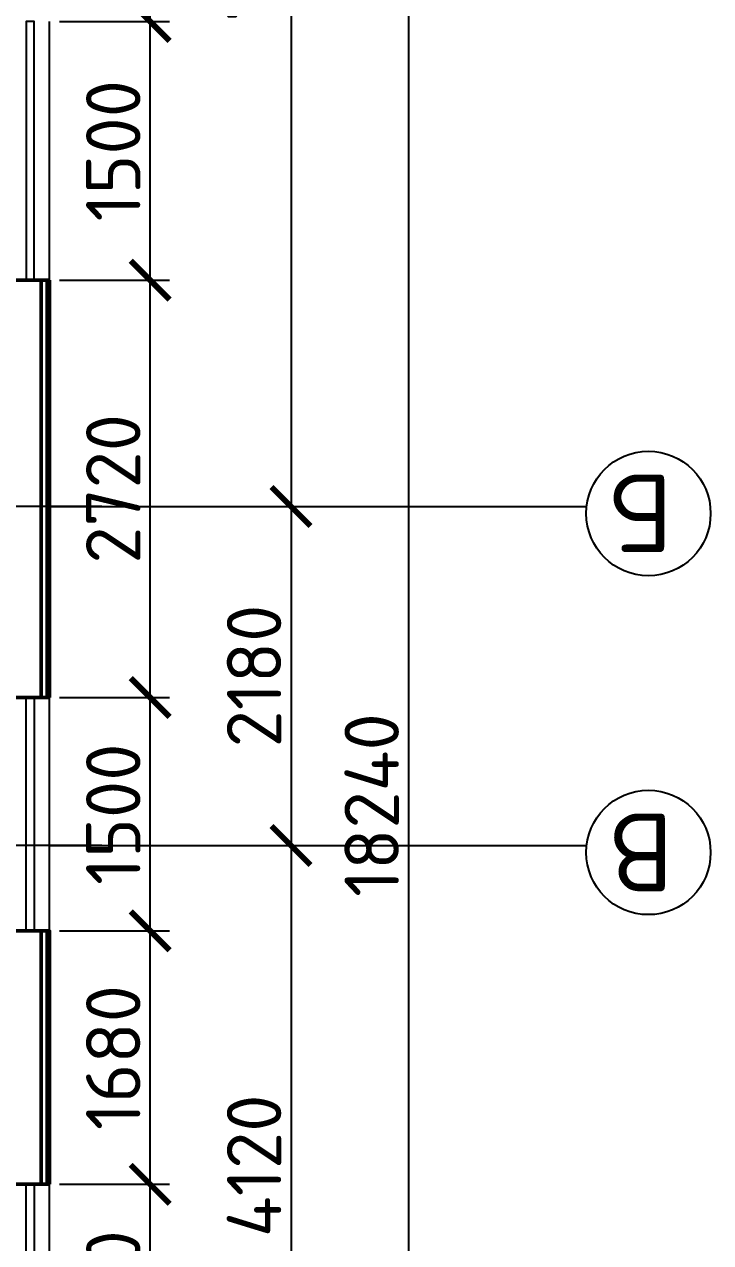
# Model space of a CAD drawing. Header units: millimetres. Extents: x -121275 to -95372, y 16759 to 40426.
# Drawn here: x -120504.1 to -120460, y 38689.5 to 38767.9 of the extents above; entities that cross this region are included whole.
import ezdxf

# ---------------------------------------------------------------- set-up
doc = ezdxf.new("R2010")
doc.units = ezdxf.units.MM
doc.header["$LTSCALE"] = 0.5
doc.linetypes.add('ACAD_ISO04W100', pattern=[30, 24, -3, 0, -3])
doc.layers.add('оси', color=7, linetype='ACAD_ISO04W100')
doc.layers.add('размеры', color=7, linetype='Continuous')
doc.layers.add('ТОЛСТЫЕ3', color=7, linetype='Continuous', lineweight=50)
doc.layers.add('ТОНКИЕе', color=7, linetype='Continuous', lineweight=25)
doc.styles.add('Наклонный', font='isocpeur.ttf', dxfattribs={"height": 3.5})
doc.dimstyles.new('СТРОИТЕЛЬНЫЙ', dxfattribs={"dimtxt": 3.5, "dimasz": 2.5, "dimexe": 1.25, "dimexo": 0.625, "dimtad": 1, "dimdec": 0, "dimlfac": 100, "dimdsep": 46, "dimtxsty": 'Наклонный', "dimblk1": 'ARCHTICK', "dimblk2": 'ARCHTICK', "dimsah": 1, "dimcen": 0, "dimdle": 1.25, "dimadec": 0, "dimazin": 0, "dimtfac": 0.75, "dimtdec": 0, "dimtmove": 0, "dimatfit": 3, "dimldrblk": 'ARCHTICK', "dimfxl": 1, "dimtolj": 1, "dimtzin": 0, "dimarcsym": 0})

# ---------------------------------------------------------------- blocks, each defined once
blk = doc.blocks.new('_ArchTick')
at = {"color": 0, "linetype": 'ByBlock', "const_width": 0.15}
blk.add_lwpolyline([(-0.5, -0.5), (0.5, 0.5)], dxfattribs=at)
blk = doc.blocks.new('*D1075')
at = {"layer": 'Defpoints', "color": 0, "transparency": 16777216}
for p in [(-120503.19, 38808.857), (-120503.19, 38736.857), (-120486.984, 38736.857)]:
    blk.add_point(p, dxfattribs=at)
at = {"layer": 'размеры', "color": 0, "lineweight": -2, "transparency": 16777216}
for p, q in [((-120486.984, 38810.107), (-120486.984, 38735.607)), ((-120502.565, 38808.857), (-120485.734, 38808.857)), ((-120502.565, 38736.857), (-120485.734, 38736.857))]:
    blk.add_line(p, q, dxfattribs=at)
at = {"layer": 'размеры', "color": 0, "lineweight": -2, "transparency": 16777216, "xscale": 2.5, "yscale": 2.5, "zscale": 2.5}
for p, rotation in [((-120486.984, 38808.857), 90), ((-120486.984, 38736.857), 270)]:
    blk.add_blockref('_ArchTick', p, dxfattribs=dict(at, rotation=rotation))
at = {"layer": 'размеры', "color": 0, "transparency": 16777216, "insert": (-120489.359, 38772.857), "char_height": 3.5, "attachment_point": 5, "rotation": 90, "style": 'Наклонный'}
blk.add_mtext('\\A1;7200', dxfattribs=at)
blk = doc.blocks.new('*D1076')
at = {"layer": 'Defpoints', "color": 0, "transparency": 16777216}
for p in [(-120503.19, 38736.857), (-120503.19, 38715.057), (-120486.984, 38715.057)]:
    blk.add_point(p, dxfattribs=at)
at = {"layer": 'размеры', "color": 0, "lineweight": -2, "transparency": 16777216}
for p, q in [((-120486.984, 38738.107), (-120486.984, 38713.807)), ((-120502.565, 38736.857), (-120485.734, 38736.857)), ((-120502.565, 38715.057), (-120485.734, 38715.057))]:
    blk.add_line(p, q, dxfattribs=at)
at = {"layer": 'размеры', "color": 0, "lineweight": -2, "transparency": 16777216, "xscale": 2.5, "yscale": 2.5, "zscale": 2.5}
for p, rotation in [((-120486.984, 38736.857), 90), ((-120486.984, 38715.057), 270)]:
    blk.add_blockref('_ArchTick', p, dxfattribs=dict(at, rotation=rotation))
at = {"layer": 'размеры', "color": 0, "transparency": 16777216, "insert": (-120489.359, 38725.957), "char_height": 3.5, "attachment_point": 5, "rotation": 90, "style": 'Наклонный'}
blk.add_mtext('\\A1;2180', dxfattribs=at)
blk = doc.blocks.new('*D1077')
at = {"layer": 'Defpoints', "color": 0, "transparency": 16777216}
for p in [(-120503.19, 38715.057), (-120503.19, 38673.857), (-120486.984, 38673.857)]:
    blk.add_point(p, dxfattribs=at)
at = {"layer": 'размеры', "color": 0, "lineweight": -2, "transparency": 16777216}
for p, q in [((-120486.984, 38716.307), (-120486.984, 38672.607)), ((-120502.565, 38715.057), (-120485.734, 38715.057)), ((-120502.565, 38673.857), (-120485.734, 38673.857))]:
    blk.add_line(p, q, dxfattribs=at)
at = {"layer": 'размеры', "color": 0, "lineweight": -2, "transparency": 16777216, "xscale": 2.5, "yscale": 2.5, "zscale": 2.5}
for p, rotation in [((-120486.984, 38715.057), 90), ((-120486.984, 38673.857), 270)]:
    blk.add_blockref('_ArchTick', p, dxfattribs=dict(at, rotation=rotation))
at = {"layer": 'размеры', "color": 0, "transparency": 16777216, "insert": (-120489.359, 38694.457), "char_height": 3.5, "attachment_point": 5, "rotation": 90, "style": 'Наклонный'}
blk.add_mtext('\\A1;4120', dxfattribs=at)
blk = doc.blocks.new('*D1082')
at = {"layer": 'Defpoints', "color": 0, "transparency": 16777216}
for p in [(-120486.984, 38808.857), (-120486.984, 38626.457), (-120479.419, 38626.457)]:
    blk.add_point(p, dxfattribs=at)
at = {"layer": 'размеры', "color": 0, "lineweight": -2, "transparency": 16777216}
for p, q in [((-120479.419, 38810.107), (-120479.419, 38625.207)), ((-120486.359, 38808.857), (-120478.169, 38808.857)), ((-120486.359, 38626.457), (-120478.169, 38626.457))]:
    blk.add_line(p, q, dxfattribs=at)
at = {"layer": 'размеры', "color": 0, "lineweight": -2, "transparency": 16777216, "xscale": 2.5, "yscale": 2.5, "zscale": 2.5}
for p, rotation in [((-120479.419, 38808.857), 90), ((-120479.419, 38626.457), 270)]:
    blk.add_blockref('_ArchTick', p, dxfattribs=dict(at, rotation=rotation))
at = {"layer": 'размеры', "color": 0, "transparency": 16777216, "insert": (-120481.794, 38717.657), "char_height": 3.5, "attachment_point": 5, "rotation": 90, "style": 'Наклонный'}
blk.add_mtext('\\A1;18240', dxfattribs=at)
blk = doc.blocks.new('*D1172')
at = {"layer": 'Defpoints', "color": 0, "transparency": 16777216}
for p in [(-120502.506, 38693.268), (-120496.041, 38693.268), (-120502.506, 38678.268)]:
    blk.add_point(p, dxfattribs=at)
at = {"layer": 'размеры', "color": 0, "lineweight": -2, "transparency": 16777216}
for p, q in [((-120496.041, 38677.018), (-120496.041, 38694.518)), ((-120501.881, 38693.268), (-120494.791, 38693.268)), ((-120501.881, 38678.268), (-120494.791, 38678.268))]:
    blk.add_line(p, q, dxfattribs=at)
at = {"layer": 'размеры', "color": 0, "lineweight": -2, "transparency": 16777216, "xscale": 2.5, "yscale": 2.5, "zscale": 2.5}
for p, rotation in [((-120496.041, 38693.268), 90), ((-120496.041, 38678.268), 270)]:
    blk.add_blockref('_ArchTick', p, dxfattribs=dict(at, rotation=rotation))
at = {"layer": 'размеры', "color": 0, "transparency": 16777216, "insert": (-120498.416, 38685.768), "char_height": 3.5, "attachment_point": 5, "rotation": 90, "style": 'Наклонный'}
blk.add_mtext('\\A1;1500', dxfattribs=at)
blk = doc.blocks.new('*D1173')
at = {"layer": 'Defpoints', "color": 0, "transparency": 16777216}
for p in [(-120502.506, 38709.569), (-120496.041, 38709.569), (-120502.506, 38693.268)]:
    blk.add_point(p, dxfattribs=at)
at = {"layer": 'размеры', "color": 0, "lineweight": -2, "transparency": 16777216}
for p, q in [((-120496.041, 38692.018), (-120496.041, 38710.819)), ((-120501.881, 38709.569), (-120494.791, 38709.569)), ((-120501.881, 38693.268), (-120494.791, 38693.268))]:
    blk.add_line(p, q, dxfattribs=at)
at = {"layer": 'размеры', "color": 0, "lineweight": -2, "transparency": 16777216, "xscale": 2.5, "yscale": 2.5, "zscale": 2.5}
for p, rotation in [((-120496.041, 38709.569), 90), ((-120496.041, 38693.268), 270)]:
    blk.add_blockref('_ArchTick', p, dxfattribs=dict(at, rotation=rotation))
at = {"layer": 'размеры', "color": 0, "transparency": 16777216, "insert": (-120498.416, 38701.419), "char_height": 3.5, "attachment_point": 5, "rotation": 90, "style": 'Наклонный'}
blk.add_mtext('\\A1;1680', dxfattribs=at)
blk = doc.blocks.new('*D1174')
at = {"layer": 'Defpoints', "color": 0, "transparency": 16777216}
for p in [(-120502.506, 38724.569), (-120496.041, 38724.569), (-120502.506, 38709.569)]:
    blk.add_point(p, dxfattribs=at)
at = {"layer": 'размеры', "color": 0, "lineweight": -2, "transparency": 16777216}
for p, q in [((-120496.041, 38708.319), (-120496.041, 38725.819)), ((-120501.881, 38724.569), (-120494.791, 38724.569)), ((-120501.881, 38709.569), (-120494.791, 38709.569))]:
    blk.add_line(p, q, dxfattribs=at)
at = {"layer": 'размеры', "color": 0, "lineweight": -2, "transparency": 16777216, "xscale": 2.5, "yscale": 2.5, "zscale": 2.5}
for p, rotation in [((-120496.041, 38724.569), 90), ((-120496.041, 38709.569), 270)]:
    blk.add_blockref('_ArchTick', p, dxfattribs=dict(at, rotation=rotation))
at = {"layer": 'размеры', "color": 0, "transparency": 16777216, "insert": (-120498.416, 38717.069), "char_height": 3.5, "attachment_point": 5, "rotation": 90, "style": 'Наклонный'}
blk.add_mtext('\\A1;1500', dxfattribs=at)
blk = doc.blocks.new('*D1175')
at = {"layer": 'Defpoints', "color": 0, "transparency": 16777216}
for p in [(-120502.506, 38751.419), (-120496.041, 38751.419), (-120502.506, 38724.569)]:
    blk.add_point(p, dxfattribs=at)
at = {"layer": 'размеры', "color": 0, "lineweight": -2, "transparency": 16777216}
for p, q in [((-120496.041, 38723.319), (-120496.041, 38752.669)), ((-120501.881, 38751.419), (-120494.791, 38751.419)), ((-120501.881, 38724.569), (-120494.791, 38724.569))]:
    blk.add_line(p, q, dxfattribs=at)
at = {"layer": 'размеры', "color": 0, "lineweight": -2, "transparency": 16777216, "xscale": 2.5, "yscale": 2.5, "zscale": 2.5}
for p, rotation in [((-120496.041, 38751.419), 90), ((-120496.041, 38724.569), 270)]:
    blk.add_blockref('_ArchTick', p, dxfattribs=dict(at, rotation=rotation))
at = {"layer": 'размеры', "color": 0, "transparency": 16777216, "insert": (-120498.416, 38737.994), "char_height": 3.5, "attachment_point": 5, "rotation": 90, "style": 'Наклонный'}
blk.add_mtext('\\A1;2720', dxfattribs=at)
blk = doc.blocks.new('*D1176')
at = {"layer": 'Defpoints', "color": 0, "transparency": 16777216}
for p in [(-120502.506, 38768.054), (-120496.041, 38768.054), (-120502.506, 38751.419)]:
    blk.add_point(p, dxfattribs=at)
at = {"layer": 'размеры', "color": 0, "lineweight": -2, "transparency": 16777216}
for p, q in [((-120496.041, 38750.169), (-120496.041, 38769.304)), ((-120501.881, 38768.054), (-120494.791, 38768.054)), ((-120501.881, 38751.419), (-120494.791, 38751.419))]:
    blk.add_line(p, q, dxfattribs=at)
at = {"layer": 'размеры', "color": 0, "lineweight": -2, "transparency": 16777216, "xscale": 2.5, "yscale": 2.5, "zscale": 2.5}
for p, rotation in [((-120496.041, 38768.054), 90), ((-120496.041, 38751.419), 270)]:
    blk.add_blockref('_ArchTick', p, dxfattribs=dict(at, rotation=rotation))
at = {"layer": 'размеры', "color": 0, "transparency": 16777216, "insert": (-120498.416, 38759.737), "char_height": 3.5, "attachment_point": 5, "rotation": 90, "style": 'Наклонный'}
blk.add_mtext('\\A1;1500', dxfattribs=at)
blk = doc.blocks.new('*D1177')
at = {"layer": 'Defpoints', "color": 0, "transparency": 16777216}
for p in [(-120502.506, 38777.959), (-120496.041, 38777.959), (-120502.506, 38768.054)]:
    blk.add_point(p, dxfattribs=at)
at = {"layer": 'размеры', "color": 0, "lineweight": -2, "transparency": 16777216}
for p, q in [((-120496.041, 38766.804), (-120496.041, 38779.209)), ((-120501.881, 38777.959), (-120494.791, 38777.959)), ((-120501.881, 38768.054), (-120494.791, 38768.054))]:
    blk.add_line(p, q, dxfattribs=at)
at = {"layer": 'размеры', "color": 0, "lineweight": -2, "transparency": 16777216, "xscale": 2.5, "yscale": 2.5, "zscale": 2.5}
for p, rotation in [((-120496.041, 38777.959), 90), ((-120496.041, 38768.054), 270)]:
    blk.add_blockref('_ArchTick', p, dxfattribs=dict(at, rotation=rotation))
at = {"layer": 'размеры', "color": 0, "transparency": 16777216, "insert": (-120498.416, 38773.007), "char_height": 3.5, "attachment_point": 5, "rotation": 90, "style": 'Наклонный'}
blk.add_mtext('\\A1;1030', dxfattribs=at)

msp = doc.modelspace()

# ---------------------------------------------------------------- linework, layer by layer
at = {"layer": 'оси', "color": 0}
for points in [[(-120499.159, 38736.857), (-120789.796, 38736.857)], [(-120499.159, 38715.057), (-120789.796, 38715.057)]]:
    msp.add_lwpolyline(points, dxfattribs=at)
at = {"layer": 'ТОЛСТЫЕ3', "color": 6}
for points in [[(-120508.056, 38724.569), (-120502.506, 38724.569)], [(-120502.506, 38693.268), (-120502.506, 38709.569), (-120508.056, 38709.569), (-120508.056, 38709.569)]]:
    msp.add_lwpolyline(points, dxfattribs=at)
at = {"layer": 'ТОНКИЕе', "color": 6}
for points in [[(-120508.056, 38768.054), (-120508.056, 38751.419), (-120502.506, 38751.419), (-120503.506, 38751.419), (-120503.506, 38768.054), (-120504.006, 38768.054), (-120504.006, 38751.419)], [(-120502.506, 38751.419), (-120502.506, 38768.054)], [(-120508.056, 38751.419), (-120502.506, 38751.419), (-120502.506, 38751.419)], [(-120486.984, 38736.857), (-120467.973, 38736.857)], [(-120502.506, 38709.569), (-120502.506, 38724.569), (-120503.506, 38724.569), (-120503.506, 38709.569), (-120504.006, 38709.569), (-120504.006, 38724.569)], [(-120486.984, 38715.057), (-120467.973, 38715.057)], [(-120502.506, 38678.268), (-120502.506, 38693.268), (-120503.506, 38693.268), (-120503.506, 38678.268), (-120504.006, 38678.268), (-120504.006, 38693.268), (-120508.056, 38693.268), (-120508.056, 38678.268)]]:
    msp.add_lwpolyline(points, dxfattribs=at)
at = {"layer": 'ТОНКИЕе', "color": 6, "lineweight": 50}
for points in [[(-120502.506, 38751.419), (-120508.056, 38751.419)], [(-120503.056, 38751.419), (-120503.056, 38734.957)], [(-120502.656, 38751.419), (-120502.656, 38738.757)], [(-120502.656, 38738.757), (-120502.656, 38724.569)], [(-120503.056, 38734.957), (-120503.056, 38724.569)], [(-120502.506, 38734.957), (-120502.506, 38724.569)], [(-120503.056, 38709.569), (-120503.056, 38693.268)], [(-120502.656, 38709.569), (-120502.656, 38693.268)], [(-120502.506, 38709.569), (-120502.506, 38693.268)], [(-120508.056, 38693.268), (-120504.256, 38693.268), (-120502.506, 38693.268)]]:
    msp.add_lwpolyline(points, dxfattribs=at)
msp.add_lwpolyline([(-120502.506, 38751.419), (-120502.506, 38734.957)], close=True, dxfattribs=at)
at = {"layer": 'ТОНКИЕе', "color": 6}
for centre in [(-120463.998, 38736.41), (-120463.998, 38714.61)]:
    msp.add_circle(centre, 4, dxfattribs=at)

# ---------------------------------------------------------------- texts
at = {"layer": 'ТОНКИЕе', "color": 6, "char_height": 5, "attachment_point": 1, "rotation": 180, "style": 'Наклонный'}
for s, insert in [('Б', (-120462.398, 38733.907)), ('В', (-120462.398, 38712.107))]:
    msp.add_mtext_dynamic_manual_height_columns(s, width=1.68113, gutter_width=35, heights=[0], dxfattribs=dict(at, insert=insert))

# ---------------------------------------------------------------- dimensions: what is measured, and where the dimension line sits
at = {"layer": 'размеры'}
for base, p1, p2, override, picture, middle in [((-120486.984, 38736.857), (-120503.19, 38808.857), (-120503.19, 38736.857), {"dimtxsty": 'Наклонный'}, '*D1075', (-120489.359, 38772.857)), ((-120486.984, 38715.057), (-120503.19, 38736.857), (-120503.19, 38715.057), {"dimtxsty": 'Наклонный', "dimtmove": 1}, '*D1076', (-120489.359, 38725.957)), ((-120486.984, 38673.857), (-120503.19, 38715.057), (-120503.19, 38673.857), {"dimtxsty": 'Наклонный', "dimtmove": 1}, '*D1077', (-120489.359, 38694.457))]:
    dim = msp.add_linear_dim(base=base, p1=p1, p2=p2, angle=270, dimstyle='СТРОИТЕЛЬНЫЙ', override=override, dxfattribs=at)
    dim.commit()
    dim.dimension.update_dxf_attribs({"geometry": picture, "text_midpoint": middle})
at = {"layer": 'размеры', "color": 6}
dim = msp.add_aligned_dim(p1=(-120486.984, 38808.857), p2=(-120486.984, 38626.457), distance=7.564, dimstyle='СТРОИТЕЛЬНЫЙ', dxfattribs=at)
dim.commit()
dim.dimension.update_dxf_attribs({"geometry": '*D1082', "text_midpoint": (-120481.794, 38717.657)})
for base, p1, p2, text, picture, middle in [((-120496.041, 38777.959), (-120502.506, 38768.054), (-120502.506, 38777.959), '1030', '*D1177', (-120498.416, 38773.007)), ((-120496.041, 38768.054), (-120502.506, 38751.419), (-120502.506, 38768.054), '1500', '*D1176', (-120498.416, 38759.737)), ((-120496.041, 38751.419), (-120502.506, 38724.569), (-120502.506, 38751.419), '2720', '*D1175', (-120498.416, 38737.994)), ((-120496.041, 38709.569), (-120502.506, 38693.268), (-120502.506, 38709.569), '1680', '*D1173', (-120498.416, 38701.419))]:
    dim = msp.add_linear_dim(base=base, p1=p1, p2=p2, angle=270, text=text, dimstyle='СТРОИТЕЛЬНЫЙ', override={"dimtmove": 1}, dxfattribs=at)
    dim.commit()
    dim.dimension.update_dxf_attribs({"geometry": picture, "text_midpoint": middle})
for base, p1, p2, picture, middle in [((-120496.041, 38724.569), (-120502.506, 38709.569), (-120502.506, 38724.569), '*D1174', (-120498.416, 38717.069)), ((-120496.041, 38693.268), (-120502.506, 38678.268), (-120502.506, 38693.268), '*D1172', (-120498.416, 38685.768))]:
    dim = msp.add_linear_dim(base=base, p1=p1, p2=p2, angle=270, dimstyle='СТРОИТЕЛЬНЫЙ', override={"dimtmove": 1}, dxfattribs=at)
    dim.commit()
    dim.dimension.update_dxf_attribs({"geometry": picture, "text_midpoint": middle})

doc.saveas('drawing.dxf')
